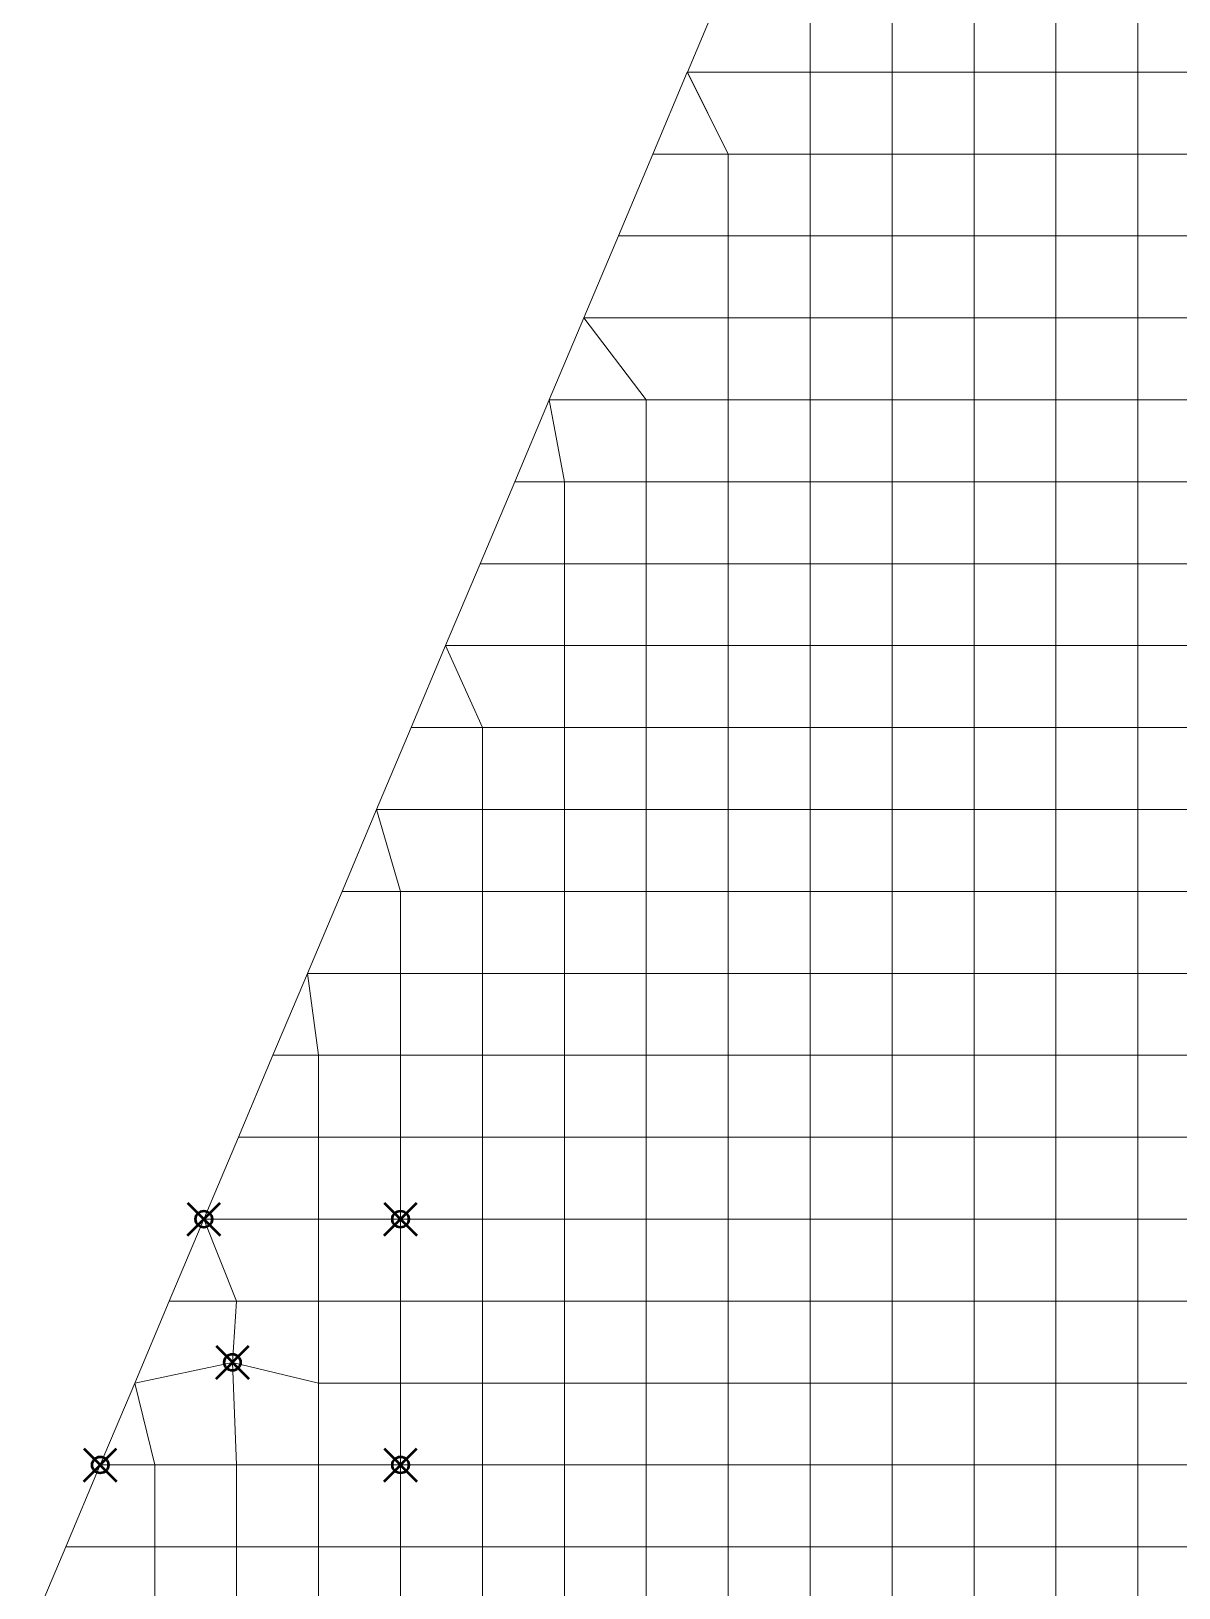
# Model space of a CAD drawing. Header units: inches. Extents: x 0 to 43.9, y -17.3 to 19.6.
# Drawn here: x 3.373 to 6.875, y 8.125 to 12.875 of the extents above; entities that cross this region are included whole.
import ezdxf

# ---------------------------------------------------------------- set-up
doc = ezdxf.new("R2010")
doc.units = ezdxf.units.IN
doc.header["$MEASUREMENT"] = 0
doc.header["$PDMODE"] = 35
doc.header["$PDSIZE"] = 0.05
doc.layers.add('SAP.Columns', color=170, linetype='Continuous', lineweight=50)
doc.layers.add('SAP.Slab 30cm', color=11, linetype='Continuous', lineweight=15)

msp = doc.modelspace()

# ---------------------------------------------------------------- linework, layer by layer
at = {"layer": 'SAP.Columns'}
for p in [(3.89986, 9.25), (4.5, 9.25), (3.987, 8.81308), (3.58365, 8.5), (4.5, 8.5)]:
    msp.add_point(p, dxfattribs=at)
at = {"layer": 'SAP.Slab 30cm'}
for points in [[(5.3755, 12.75), (5.75, 12.75), (5.75, 13), (5.4809, 13)], [(5.75, 12.75), (6, 12.75), (6, 13), (5.75, 13)], [(6, 12.75), (6.25, 12.75), (6.25, 13), (6, 13)], [(6.25, 12.75), (6.5, 12.75), (6.5, 13), (6.25, 13)], [(6.5, 12.75), (6.75, 12.75), (6.75, 13), (6.5, 13)], [(6.75, 12.75), (7, 12.75), (7, 13), (6.75, 13)], [(5.2701, 12.5), (5.5, 12.5), (5.375, 12.75)], [(5.5, 12.5), (5.75, 12.5), (5.75, 12.75), (5.37527, 12.74946)], [(5.75, 12.5), (6, 12.5), (6, 12.75), (5.75, 12.75)], [(6, 12.5), (6.25, 12.5), (6.25, 12.75), (6, 12.75)], [(6.25, 12.5), (6.5, 12.5), (6.5, 12.75), (6.25, 12.75)], [(6.5, 12.5), (6.75, 12.5), (6.75, 12.75), (6.5, 12.75)], [(6.75, 12.5), (7, 12.5), (7, 12.75), (6.75, 12.75)], [(5.16469, 12.25), (5.5, 12.25), (5.5, 12.5), (5.2701, 12.5)], [(5.5, 12.25), (5.75, 12.25), (5.75, 12.5), (5.5, 12.5)], [(5.75, 12.25), (6, 12.25), (6, 12.5), (5.75, 12.5)], [(6, 12.25), (6.25, 12.25), (6.25, 12.5), (6, 12.5)], [(6.25, 12.25), (6.5, 12.25), (6.5, 12.5), (6.25, 12.5)], [(6.5, 12.25), (6.75, 12.25), (6.75, 12.5), (6.5, 12.5)], [(6.75, 12.25), (7, 12.25), (7, 12.5), (6.75, 12.5)], [(5.05929, 12), (5.5, 12), (5.5, 12.25), (5.16469, 12.25)], [(5.5, 12), (5.75, 12), (5.75, 12.25), (5.5, 12.25)], [(5.75, 12), (6, 12), (6, 12.25), (5.75, 12.25)], [(6, 12), (6.25, 12), (6.25, 12.25), (6, 12.25)], [(6.25, 12), (6.5, 12), (6.5, 12.25), (6.25, 12.25)], [(6.5, 12), (6.75, 12), (6.75, 12.25), (6.5, 12.25)], [(6.75, 12), (7, 12), (7, 12.25), (6.75, 12.25)], [(4.95389, 11.75), (5.25, 11.75), (5.05929, 12)], [(5.25, 11.75), (5.5, 11.75), (5.5, 12), (5.05929, 12)], [(5.5, 11.75), (5.75, 11.75), (5.75, 12), (5.5, 12)], [(5.75, 11.75), (6, 11.75), (6, 12), (5.75, 12)], [(6, 11.75), (6.25, 11.75), (6.25, 12), (6, 12)], [(6.25, 11.75), (6.5, 11.75), (6.5, 12), (6.25, 12)], [(6.5, 11.75), (6.75, 11.75), (6.75, 12), (6.5, 12)], [(6.75, 11.75), (7, 11.75), (7, 12), (6.75, 12)], [(4.84848, 11.5), (5, 11.5), (4.95389, 11.75)], [(5, 11.5), (5.25, 11.5), (5.25, 11.75), (4.95389, 11.75)], [(5.25, 11.5), (5.5, 11.5), (5.5, 11.75), (5.25, 11.75)], [(5.5, 11.5), (5.75, 11.5), (5.75, 11.75), (5.5, 11.75)], [(5.75, 11.5), (6, 11.5), (6, 11.75), (5.75, 11.75)], [(6, 11.5), (6.25, 11.5), (6.25, 11.75), (6, 11.75)], [(6.25, 11.5), (6.5, 11.5), (6.5, 11.75), (6.25, 11.75)], [(6.5, 11.5), (6.75, 11.5), (6.75, 11.75), (6.5, 11.75)], [(6.75, 11.5), (7, 11.5), (7, 11.75), (6.75, 11.75)], [(4.74308, 11.25), (5, 11.25), (5, 11.5), (4.84848, 11.5)], [(5, 11.25), (5.25, 11.25), (5.25, 11.5), (5, 11.5)], [(5.25, 11.25), (5.5, 11.25), (5.5, 11.5), (5.25, 11.5)], [(5.5, 11.25), (5.75, 11.25), (5.75, 11.5), (5.5, 11.5)], [(5.75, 11.25), (6, 11.25), (6, 11.5), (5.75, 11.5)], [(6, 11.25), (6.25, 11.25), (6.25, 11.5), (6, 11.5)], [(6.25, 11.25), (6.5, 11.25), (6.5, 11.5), (6.25, 11.5)], [(6.5, 11.25), (6.75, 11.25), (6.75, 11.5), (6.5, 11.5)], [(6.75, 11.25), (7, 11.25), (7, 11.5), (6.75, 11.5)], [(4.63768, 11), (5, 11), (5, 11.25), (4.74308, 11.25)], [(5, 11), (5.25, 11), (5.25, 11.25), (5, 11.25)], [(5.25, 11), (5.5, 11), (5.5, 11.25), (5.25, 11.25)], [(5.5, 11), (5.75, 11), (5.75, 11.25), (5.5, 11.25)], [(5.75, 11), (6, 11), (6, 11.25), (5.75, 11.25)], [(6, 11), (6.25, 11), (6.25, 11.25), (6, 11.25)], [(6.25, 11), (6.5, 11), (6.5, 11.25), (6.25, 11.25)], [(6.5, 11), (6.75, 11), (6.75, 11.25), (6.5, 11.25)], [(6.75, 11), (7, 11), (7, 11.25), (6.75, 11.25)], [(4.53228, 10.75), (4.75, 10.75), (4.63768, 11)], [(4.75, 10.75), (5, 10.75), (5, 11), (4.63768, 11)], [(5, 10.75), (5.25, 10.75), (5.25, 11), (5, 11)], [(5.25, 10.75), (5.5, 10.75), (5.5, 11), (5.25, 11)], [(5.5, 10.75), (5.75, 10.75), (5.75, 11), (5.5, 11)], [(5.75, 10.75), (6, 10.75), (6, 11), (5.75, 11)], [(6, 10.75), (6.25, 10.75), (6.25, 11), (6, 11)], [(6.25, 10.75), (6.5, 10.75), (6.5, 11), (6.25, 11)], [(6.5, 10.75), (6.75, 10.75), (6.75, 11), (6.5, 11)], [(6.75, 10.75), (7, 10.75), (7, 11), (6.75, 11)], [(4.42687, 10.5), (4.75, 10.5), (4.75, 10.75), (4.53228, 10.75)], [(4.75, 10.5), (5, 10.5), (5, 10.75), (4.75, 10.75)], [(5, 10.5), (5.25, 10.5), (5.25, 10.75), (5, 10.75)], [(5.25, 10.5), (5.5, 10.5), (5.5, 10.75), (5.25, 10.75)], [(5.5, 10.5), (5.75, 10.5), (5.75, 10.75), (5.5, 10.75)], [(5.75, 10.5), (6, 10.5), (6, 10.75), (5.75, 10.75)], [(6, 10.5), (6.25, 10.5), (6.25, 10.75), (6, 10.75)], [(6.25, 10.5), (6.5, 10.5), (6.5, 10.75), (6.25, 10.75)], [(6.5, 10.5), (6.75, 10.5), (6.75, 10.75), (6.5, 10.75)], [(6.75, 10.5), (7, 10.5), (7, 10.75), (6.75, 10.75)], [(4.32147, 10.25), (4.5, 10.25), (4.42687, 10.5)], [(4.5, 10.25), (4.75, 10.25), (4.75, 10.5), (4.42687, 10.5)], [(4.75, 10.25), (5, 10.25), (5, 10.5), (4.75, 10.5)], [(5, 10.25), (5.25, 10.25), (5.25, 10.5), (5, 10.5)], [(5.25, 10.25), (5.5, 10.25), (5.5, 10.5), (5.25, 10.5)], [(5.5, 10.25), (5.75, 10.25), (5.75, 10.5), (5.5, 10.5)], [(5.75, 10.25), (6, 10.25), (6, 10.5), (5.75, 10.5)], [(6, 10.25), (6.25, 10.25), (6.25, 10.5), (6, 10.5)], [(6.25, 10.25), (6.5, 10.25), (6.5, 10.5), (6.25, 10.5)], [(6.5, 10.25), (6.75, 10.25), (6.75, 10.5), (6.5, 10.5)], [(6.75, 10.25), (7, 10.25), (7, 10.5), (6.75, 10.5)], [(4.21607, 10), (4.5, 10), (4.5, 10.25), (4.32147, 10.25)], [(4.5, 10), (4.75, 10), (4.75, 10.25), (4.5, 10.25)], [(4.75, 10), (5, 10), (5, 10.25), (4.75, 10.25)], [(5, 10), (5.25, 10), (5.25, 10.25), (5, 10.25)], [(5.25, 10), (5.5, 10), (5.5, 10.25), (5.25, 10.25)], [(5.5, 10), (5.75, 10), (5.75, 10.25), (5.5, 10.25)], [(5.75, 10), (6, 10), (6, 10.25), (5.75, 10.25)], [(6, 10), (6.25, 10), (6.25, 10.25), (6, 10.25)], [(6.25, 10), (6.5, 10), (6.5, 10.25), (6.25, 10.25)], [(6.5, 10), (6.75, 10), (6.75, 10.25), (6.5, 10.25)], [(6.75, 10), (7, 10), (7, 10.25), (6.75, 10.25)], [(4.11066, 9.75), (4.25, 9.75), (4.21607, 10)], [(4.25, 9.75), (4.5, 9.75), (4.5, 10), (4.21607, 10)], [(4.5, 9.75), (4.75, 9.75), (4.75, 10), (4.5, 10)], [(4.75, 9.75), (5, 9.75), (5, 10), (4.75, 10)], [(5, 9.75), (5.25, 9.75), (5.25, 10), (5, 10)], [(5.25, 9.75), (5.5, 9.75), (5.5, 10), (5.25, 10)], [(5.5, 9.75), (5.75, 9.75), (5.75, 10), (5.5, 10)], [(5.75, 9.75), (6, 9.75), (6, 10), (5.75, 10)], [(6, 9.75), (6.25, 9.75), (6.25, 10), (6, 10)], [(6.25, 9.75), (6.5, 9.75), (6.5, 10), (6.25, 10)], [(6.5, 9.75), (6.75, 9.75), (6.75, 10), (6.5, 10)], [(6.75, 9.75), (7, 9.75), (7, 10), (6.75, 10)], [(4.00526, 9.5), (4.25, 9.5), (4.25, 9.75), (4.11066, 9.75)], [(4.25, 9.5), (4.5, 9.5), (4.5, 9.75), (4.25, 9.75)], [(4.5, 9.5), (4.75, 9.5), (4.75, 9.75), (4.5, 9.75)], [(4.75, 9.5), (5, 9.5), (5, 9.75), (4.75, 9.75)], [(5, 9.5), (5.25, 9.5), (5.25, 9.75), (5, 9.75)], [(5.25, 9.5), (5.5, 9.5), (5.5, 9.75), (5.25, 9.75)], [(5.5, 9.5), (5.75, 9.5), (5.75, 9.75), (5.5, 9.75)], [(5.75, 9.5), (6, 9.5), (6, 9.75), (5.75, 9.75)], [(6, 9.5), (6.25, 9.5), (6.25, 9.75), (6, 9.75)], [(6.25, 9.5), (6.5, 9.5), (6.5, 9.75), (6.25, 9.75)], [(6.5, 9.5), (6.75, 9.5), (6.75, 9.75), (6.5, 9.75)], [(6.75, 9.5), (7, 9.5), (7, 9.75), (6.75, 9.75)], [(3.89986, 9.25), (4.25, 9.25), (4.25, 9.5), (4.00526, 9.5)], [(4.25, 9.25), (4.5, 9.25), (4.5, 9.5), (4.25, 9.5)], [(4.5, 9.25), (4.75, 9.25), (4.75, 9.5), (4.5, 9.5)], [(4.75, 9.25), (5, 9.25), (5, 9.5), (4.75, 9.5)], [(5, 9.25), (5.25, 9.25), (5.25, 9.5), (5, 9.5)], [(5.25, 9.25), (5.5, 9.25), (5.5, 9.5), (5.25, 9.5)], [(5.5, 9.25), (5.75, 9.25), (5.75, 9.5), (5.5, 9.5)], [(5.75, 9.25), (6, 9.25), (6, 9.5), (5.75, 9.5)], [(6, 9.25), (6.25, 9.25), (6.25, 9.5), (6, 9.5)], [(6.25, 9.25), (6.5, 9.25), (6.5, 9.5), (6.25, 9.5)], [(6.5, 9.25), (6.75, 9.25), (6.75, 9.5), (6.5, 9.5)], [(6.75, 9.25), (7, 9.25), (7, 9.5), (6.75, 9.5)], [(3.79446, 9), (4, 9), (3.89986, 9.25)], [(4, 9), (4.25, 9), (4.25, 9.25), (3.89986, 9.25)], [(4.25, 9), (4.5, 9), (4.5, 9.25), (4.25, 9.25)], [(4.5, 9), (4.75, 9), (4.75, 9.25), (4.5, 9.25)], [(4.75, 9), (5, 9), (5, 9.25), (4.75, 9.25)], [(5, 9), (5.25, 9), (5.25, 9.25), (5, 9.25)], [(5.25, 9), (5.5, 9), (5.5, 9.25), (5.25, 9.25)], [(5.5, 9), (5.75, 9), (5.75, 9.25), (5.5, 9.25)], [(5.75, 9), (6, 9), (6, 9.25), (5.75, 9.25)], [(6, 9), (6.25, 9), (6.25, 9.25), (6, 9.25)], [(6.25, 9), (6.5, 9), (6.5, 9.25), (6.25, 9.25)], [(6.5, 9), (6.75, 9), (6.75, 9.25), (6.5, 9.25)], [(6.75, 9), (7, 9), (7, 9.25), (6.75, 9.25)], [(3.68905, 8.75), (3.987, 8.81308), (4, 9), (3.79446, 9)], [(3.987, 8.81308), (4.25, 8.75), (4.25, 9), (4, 9)], [(4.25, 8.75), (4.5, 8.75), (4.5, 9), (4.25, 9)], [(4.5, 8.75), (4.75, 8.75), (4.75, 9), (4.5, 9)], [(4.75, 8.75), (5, 8.75), (5, 9), (4.75, 9)], [(5, 8.75), (5.25, 8.75), (5.25, 9), (5, 9)], [(5.25, 8.75), (5.5, 8.75), (5.5, 9), (5.25, 9)], [(5.5, 8.75), (5.75, 8.75), (5.75, 9), (5.5, 9)], [(5.75, 8.75), (6, 8.75), (6, 9), (5.75, 9)], [(6, 8.75), (6.25, 8.75), (6.25, 9), (6, 9)], [(6.25, 8.75), (6.5, 8.75), (6.5, 9), (6.25, 9)], [(6.5, 8.75), (6.75, 8.75), (6.75, 9), (6.5, 9)], [(6.75, 8.75), (7, 8.75), (7, 9), (6.75, 9)], [(3.75, 8.5), (4, 8.5), (3.987, 8.81308), (3.68905, 8.75)], [(4, 8.5), (4.25, 8.5), (4.25, 8.75), (3.987, 8.81308)], [(3.58365, 8.5), (3.75, 8.5), (3.68905, 8.75)], [(4.25, 8.5), (4.5, 8.5), (4.5, 8.75), (4.25, 8.75)], [(4.5, 8.5), (4.75, 8.5), (4.75, 8.75), (4.5, 8.75)], [(4.75, 8.5), (5, 8.5), (5, 8.75), (4.75, 8.75)], [(5, 8.5), (5.25, 8.5), (5.25, 8.75), (5, 8.75)], [(5.25, 8.5), (5.5, 8.5), (5.5, 8.75), (5.25, 8.75)], [(5.5, 8.5), (5.75, 8.5), (5.75, 8.75), (5.5, 8.75)], [(5.75, 8.5), (6, 8.5), (6, 8.75), (5.75, 8.75)], [(6, 8.5), (6.25, 8.5), (6.25, 8.75), (6, 8.75)], [(6.25, 8.5), (6.5, 8.5), (6.5, 8.75), (6.25, 8.75)], [(6.5, 8.5), (6.75, 8.5), (6.75, 8.75), (6.5, 8.75)], [(6.75, 8.5), (7, 8.5), (7, 8.75), (6.75, 8.75)], [(3.47825, 8.25), (3.75, 8.25), (3.75, 8.5), (3.58365, 8.5)], [(3.75, 8.25), (4, 8.25), (4, 8.5), (3.75, 8.5)], [(4, 8.25), (4.25, 8.25), (4.25, 8.5), (4, 8.5)], [(4.25, 8.25), (4.5, 8.25), (4.5, 8.5), (4.25, 8.5)], [(4.5, 8.25), (4.75, 8.25), (4.75, 8.5), (4.5, 8.5)], [(4.75, 8.25), (5, 8.25), (5, 8.5), (4.75, 8.5)], [(5, 8.25), (5.25, 8.25), (5.25, 8.5), (5, 8.5)], [(5.25, 8.25), (5.5, 8.25), (5.5, 8.5), (5.25, 8.5)], [(5.5, 8.25), (5.75, 8.25), (5.75, 8.5), (5.5, 8.5)], [(5.75, 8.25), (6, 8.25), (6, 8.5), (5.75, 8.5)], [(6, 8.25), (6.25, 8.25), (6.25, 8.5), (6, 8.5)], [(6.25, 8.25), (6.5, 8.25), (6.5, 8.5), (6.25, 8.5)], [(6.5, 8.25), (6.75, 8.25), (6.75, 8.5), (6.5, 8.5)], [(6.75, 8.25), (7, 8.25), (7, 8.5), (6.75, 8.5)], [(3.37285, 8), (3.75, 8), (3.75, 8.25), (3.47825, 8.25)], [(3.75, 8), (4, 8), (4, 8.25), (3.75, 8.25)], [(4, 8), (4.25, 8), (4.25, 8.25), (4, 8.25)], [(4.25, 8), (4.5, 8), (4.5, 8.25), (4.25, 8.25)], [(4.5, 8), (4.75, 8), (4.75, 8.25), (4.5, 8.25)], [(4.75, 8), (5, 8), (5, 8.25), (4.75, 8.25)], [(5, 8), (5.25, 8), (5.25, 8.25), (5, 8.25)], [(5.25, 8), (5.5, 8), (5.5, 8.25), (5.25, 8.25)], [(5.5, 8), (5.75, 8), (5.75, 8.25), (5.5, 8.25)], [(5.75, 8), (6, 8), (6, 8.25), (5.75, 8.25)], [(6, 8), (6.25, 8), (6.25, 8.25), (6, 8.25)], [(6.25, 8), (6.5, 8), (6.5, 8.25), (6.25, 8.25)], [(6.5, 8), (6.75, 8), (6.75, 8.25), (6.5, 8.25)], [(6.75, 8), (7, 8), (7, 8.25), (6.75, 8.25)]]:
    msp.add_3dface(points, dxfattribs=at)

doc.saveas('drawing.dxf')
